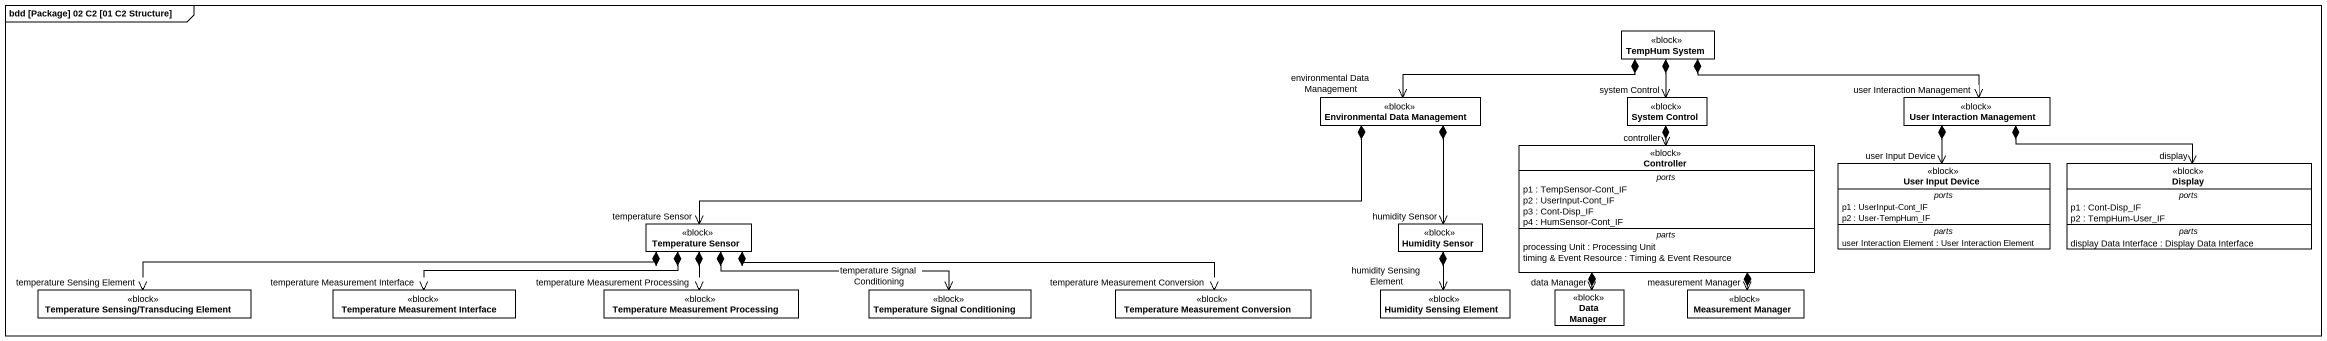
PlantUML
@startuml
mainframe bdd [Package] 02 C2 [01 C2 Structure]
hide circle
hide empty members
class "TempHum System" as TempHum_System <<block>>
class "Environmental Data Management" as Environmental_Data <<block>>
class "System Control" as System_Control <<block>>
class "User Interaction Management" as User_Interaction_Management <<block>>
class Controller <<block>> {
  -- ports --
  p1 : TempSensor-Cont_IF
  p2 : UserInput-Cont_IF
  p3 : Cont-Disp_IF
  p4 : HumSensor-Cont_IF
  -- parts --
  processing Unit : Processing Unit
  timing & Event Resource : Timing & Event Resource
}
class "User Input Device" as User_Input_Device <<block>> {
  -- ports --
  p1 : UserInput-Cont_IF
  p2 : User-TempHum_IF
  -- parts --
  user Interaction Element : User Interaction Element
}
class Display <<block>> {
  -- ports --
  p1 : Cont-Disp_IF
  p2 : TempHum-User_IF
  -- parts --
  display Data Interface : Display Data Interface
}
class "Temperature Sensor" as Temperature_Sensor <<block>>
class "Humidity Sensor" as Humidity_Sensor <<block>>
class "Temperature Sensing/Transducing Element" as Temperature_Sensing <<block>>
class "Temperature Measurement Interface" as Temperature_Measurement <<block>>
class "Temperature Measurement Processing" as Temperature_Measurement_2 <<block>>
class "Temperature Signal Conditioning" as Temperature_Signal <<block>>
class "Temperature Measurement Conversion" as Temperature_Measurement_3 <<block>>
class "Humidity Sensing Element" as Humidity_Sensing_Element <<block>>
class "Data Manager" as Data_Manager <<block>>
class "Measurement Manager" as Measurement_Manager <<block>>
TempHum_System *-left-> "environmental Data Management" Environmental_Data
TempHum_System *--> "system Control" System_Control
TempHum_System *-right-> "user Interaction Management" User_Interaction_Management
Environmental_Data *-left-> "temperature Sensor" Temperature_Sensor
Environmental_Data *--> "humidity Sensor" Humidity_Sensor
System_Control *--> "controller" Controller
User_Interaction_Management *--> "user Input Device" User_Input_Device
User_Interaction_Management *-right-> "display" Display
Controller *--> "data Manager" Data_Manager
Controller *--> "measurement Manager" Measurement_Manager
Temperature_Sensor *-left-> "temperature Sensing Element" Temperature_Sensing
Temperature_Sensor *-left-> "temperature Measurement Interface" Temperature_Measurement
Temperature_Sensor *--> "temperature Measurement Processing" Temperature_Measurement_2
Temperature_Sensor *-right-> "temperature Signal Conditioning" Temperature_Signal
Temperature_Sensor *-right-> "temperature Measurement Conversion" Temperature_Measurement_3
Humidity_Sensor *--> "humidity Sensing Element" Humidity_Sensing_Element
@enduml
